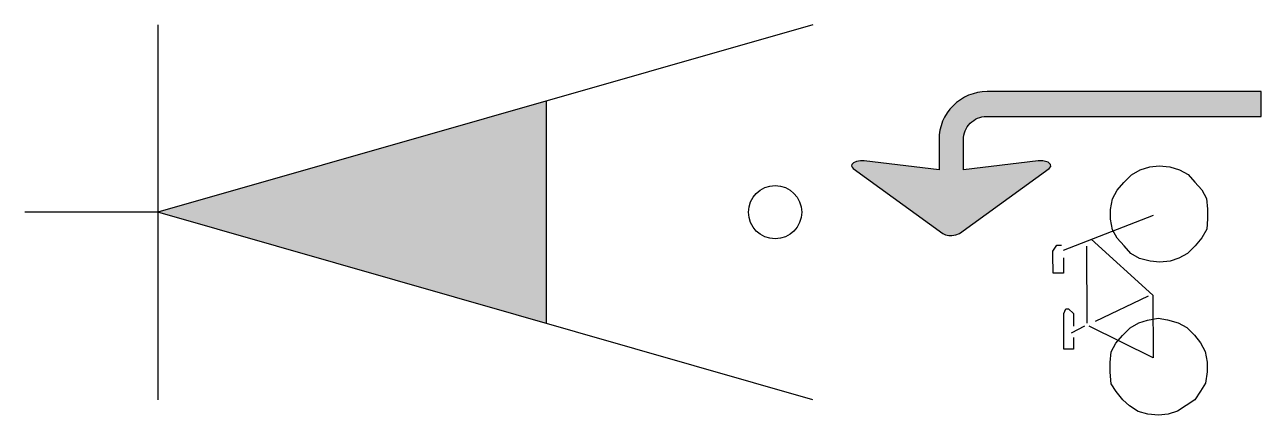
# Model space of a CAD drawing. Extents: x 0 to 13.9, y -2.3 to 2.1.
import ezdxf

# ---------------------------------------------------------------- set-up
doc = ezdxf.new("R2010")
doc.units = 0
doc.layers.get('0').update_dxf_attribs({"lineweight": 25})

msp = doc.modelspace()

# ---------------------------------------------------------------- hatches: boundary and pattern name
h = msp.add_hatch(color=256)
h.dxf.hatch_style = 1
edge = h.paths.add_edge_path()
edge.add_line((9.457422667780122, 0.5777780193583126), (9.416111950738753, 0.5787734096739783))
edge.add_line((9.416111950735342, 0.5787734096728414), (9.372776983330198, 0.5711855310190472))
edge.add_line((9.372776983331335, 0.5711855310190472), (9.337199388262718, 0.5544310818337195))
edge.add_line((9.337199388263855, 0.5544310818348919), (9.320336518714214, 0.5352942447431275))
edge.add_line((9.320336518714214, 0.5352942447419906), (9.317381743152566, 0.5203473508405665))
edge.add_line((9.317381743152566, 0.5203473508439771), (9.322541718923105, 0.5051991423355418))
edge.add_line((9.322541718921968, 0.505199142333268), (9.33345198003309, 0.4930201655955813))
edge.add_line((9.333451980034226, 0.493020165597855), (10.34548228519981, -0.238167806329308))
edge.add_line((10.34548228519853, -0.2381678063304804), (10.37496827704004, -0.2528077894633185))
edge.add_line((10.37496827704345, -0.2528077894655922), (10.41076561351943, -0.2609066339616817))
edge.add_line((10.41076561351829, -0.2609066339594079), (10.44647458965429, -0.2625772786289104))
edge.add_line((10.44647458965201, -0.2625772786289104), (10.49173512564963, -0.2562459761882252))
edge.add_line((10.49173512565076, -0.2562459761859515), (10.53270499111377, -0.2381676576212755))
edge.add_line((10.53270499111377, -0.2381676576235492), (11.54220840424983, 0.4930219199765062))
edge.add_line((11.54220840424756, 0.4930219199810537), (11.56056145521035, 0.5160241950524025))
edge.add_line((11.56056145521148, 0.5160241950512656), (11.55852676522187, 0.5381855105123279))
edge.add_line((11.55852676522187, 0.538185510511191), (11.53154975015383, 0.5627754106332006))
edge.add_line((11.53154975015156, 0.5627754106354743), (11.47079403011531, 0.5792880890806984))
edge.add_line((11.47079403011645, 0.5792880890818353), (11.41822688304643, 0.5777795767984273))
edge.add_line((11.41822688304416, 0.5777795767972904), (10.57660687643789, 0.4787374608385875))
edge.add_line((10.57660687643789, 0.4787374608374506), (10.57660560935147, 0.8167460893596257))
edge.add_arc((10.83646776433312, 0.8167470635000385), 0.2598621549817082, 89.99997800420078, 180.0002147835831, ccw=False)
edge.add_line((10.83646786409332, 1.076609218480549), (13.93267723386572, 1.076608817084939))
edge.add_line((13.93267723386458, 1.076608817086075), (13.93267723386458, 1.357449392578296))
edge.add_line((13.93267723386458, 1.357449392578296), (10.84241456346518, 1.357449392578651))
edge.add_arc((10.84241456346405, 0.816619841518964), 0.5408295510612184, 89.99999999999362, 180.0001820369803)
edge.add_line((10.30158501240891, 0.8166181232243375), (10.30158608590483, 0.4787374608363493))
edge.add_line((10.30158608590142, 0.4787374608374861), (9.457422667775575, 0.5777780193572113))

# ---------------------------------------------------------------- linework, layer by layer
for p, q in [((8.8784245541774, 2.109568793675862), (1.499127210055349, 0)), ((1.499127210055349, 2.109568793675862), (1.499127210055349, -2.109568793674725)), ((5.878424554176718, -1.251938847908605), (5.878424554177855, 1.251938847909742)), ((12.38389512103168, 0.3346857897571454), (12.47018806460147, 0.4216814391696744)), ((12.47018806460147, 0.4216814391696744), (12.56744330243038, 0.476229396670611)), ((12.56744330243038, 0.476229396670611), (12.67561691584234, 0.5091601986071836)), ((12.67561691584234, 0.5091601986071836), (12.78387836674284, 0.5204299267284895)), ((12.78387836674284, 0.5204299267284895), (12.90305819343672, 0.510082500125506)), ((12.90305819343672, 0.510082500125506), (13.01149532154824, 0.4780300800535286)), ((13.01149532154824, 0.4780300800535286), (13.10918975037936, 0.424272666511385)), ((13.10918975037936, 0.424272666511385), (13.18535486295247, 0.3379358037789615)), ((12.30843271486052, 0.2477340597187094), (12.38389512103168, 0.3346857897571454)), ((13.18535486295247, 0.3379358037789615), (13.26151997468642, 0.2515989410453656)), ((12.2334973373178, 0.03081588510156053), (12.25467530138772, 0.1500396306784069)), ((12.25467530138772, 0.1500396306784069), (12.30843271486052, 0.2477340597187094)), ((13.26151997468642, 0.2515989410453656), (13.31606793211691, 0.1543437034972683)), ((13.31606793211691, 0.1543437034972683), (13.32738157919053, 0.03525171491947532)), ((1.499127210055349, 0), (0, 0)), ((8.8784245541774, -2.109568793675862), (1.499127210055349, 0)), ((12.23393652838936, -0.07748948566188574), (12.2334973373178, 0.03081588510156053)), ((13.32738157919053, 0.03525171491947532), (13.32782077026323, -0.07305365584283408)), ((11.70364242768315, -0.4260123280737815), (12.72013182265155, -0.03198459789079067)), ((12.25608071286175, -0.1965375551452553), (12.23393652838936, -0.07748948566188574)), ((13.32782077026323, -0.07305365584283408), (13.31747334359093, -0.1922334826060634)), ((12.31062867029337, -0.2937927929730222), (12.25608071286175, -0.1965375551452553)), ((13.31747334359093, -0.1922334826060634), (13.26371593011928, -0.2899279113678332)), ((11.5855536357823, -0.4375323551089494), (11.62861226976602, -0.372373456446482)), ((11.62861226976602, -0.372373456446482), (11.68276495500677, -0.3721538606992425)), ((11.9715265447644, -1.248270825159885), (11.96801301611472, -0.3818278610190973)), ((12.01702380782891, -0.3045344705429542), (12.7103547916272, -0.9349330209233031)), ((12.38679378216617, -0.3801296557065825), (12.31062867029337, -0.2937927929730222)), ((12.46295889467106, -0.4664665184401429), (12.38679378216617, -0.3801296557065825)), ((13.18825352408808, -0.3768796416859033), (13.10196058037732, -0.4638752908187627)), ((13.26371593011928, -0.2899279113678332), (13.18825352408808, -0.3768796416859033)), ((11.58564147403936, -0.4591934286456834), (11.5855536357823, -0.4375323551089494)), ((11.58572931222594, -0.4808545030214262), (11.58564147403936, -0.4591934286456834)), ((11.58656377527677, -0.6866347067994027), (11.58572931222594, -0.4808545030214262)), ((11.70499697703576, -0.5128630037204829), (11.70504089612905, -0.5236935411885923)), ((11.70504089612905, -0.5236935411885923), (11.70512873438611, -0.5453546150049959)), ((11.70512873438611, -0.5453546150049959), (11.70569968273753, -0.6861515967721488)), ((12.5606533235009, -0.5202239317015156), (12.46295889467106, -0.4664665184401429)), ((12.6799209884507, -0.5522324326813433), (12.5606533235009, -0.5202239317015156)), ((12.78827027760713, -0.562623778376441), (12.6799209884507, -0.5522324326813433)), ((12.90736226604508, -0.5513101314426905), (12.78827027760713, -0.562623778376441)), ((13.0047053427586, -0.518423248318598), (12.90736226604508, -0.5513101314426905)), ((13.10196058037732, -0.4638752908187627), (13.0047053427586, -0.518423248318598)), ((11.70569968273753, -0.6861515967721488), (11.58656377527677, -0.6866347067994027)), ((12.65682323546116, -0.9441627547773024), (12.06228559437136, -1.228172269559842)), ((12.7103547916272, -0.9349330209233031), (12.71321060275795, -1.639181575602073)), ((11.70754428528426, -1.141034152799918), (11.72898576405487, -1.086793629231622)), ((11.72898576405487, -1.086793629231622), (11.76147737519955, -1.086661871672092)), ((11.76147737519955, -1.086661871672092), (11.8158496561864, -1.140594961587382)), ((11.7091692922952, -1.541764023444827), (11.70754428528426, -1.141034152799918)), ((11.8158496561864, -1.140594961587382), (11.81642060460945, -1.281391943634205)), ((12.45551012857277, -1.300461790388567), (12.55276536689053, -1.245913833168437)), ((12.45551012857277, -1.300461790388567), (12.55276536689053, -1.245913833168437)), ((12.55276536689053, -1.245913833168437), (12.65010844290487, -1.213026950044345)), ((12.65010844290487, -1.213026950044345), (12.76915651224954, -1.190882765641312)), ((12.76915651224954, -1.190882765641312), (12.87754972049811, -1.212104648805692)), ((12.87754972049811, -1.212104648805692), (12.99681738544905, -1.244113149504713)), ((12.99681738544905, -1.244113149504713), (13.09451181497934, -1.297870563046857)), ((11.94222587423724, -1.283369838199029), (11.79090578928481, -1.359798464703132)), ((12.71321060275795, -1.639181575602073), (11.99389055052961, -1.283160331656141)), ((12.29375477883082, -1.474409169280193), (12.36921718500298, -1.38745743924062)), ((12.36921718500298, -1.38745743924062), (12.45551012857277, -1.300461790388567)), ((12.36921718500298, -1.38745743924062), (12.45551012857277, -1.300461790388567)), ((13.09451181497934, -1.297870563046857), (13.18150746362107, -1.384163506126654)), ((13.18150746362107, -1.384163506126654), (13.24684203935703, -1.470544287673867)), ((11.81694763386758, -1.411358387933248), (11.81747466319734, -1.541324832232291)), ((12.23999736535916, -1.572103598879835), (12.29375477883082, -1.474409169280193)), ((13.24684203935703, -1.470544287673867), (13.30138999608721, -1.567799526340643)), ((11.81747466319734, -1.541324832232291), (11.7091692922952, -1.541764023444827)), ((12.2296499388267, -1.69128342480402), (12.23999736535916, -1.572103598879835)), ((13.30138999608721, -1.567799526340643), (13.32353418055959, -1.686847594986141)), ((12.23008912989826, -1.799588795566365), (12.2296499388267, -1.69128342480402)), ((12.24144669592647, -1.929511320773258), (12.23008912989826, -1.799588795566365)), ((13.32397337163229, -1.79515296574845), (13.30283932665452, -1.925207248234067)), ((13.32353418055959, -1.686847594986141), (13.32397337163229, -1.79515296574845)), ((12.29595073426367, -2.015936021692255), (12.24144669592647, -1.929511320773258)), ((13.30283932665452, -1.925207248234067), (13.24903799478989, -2.012071140366736)), ((12.37215976523089, -2.113103421893925), (12.29595073426367, -2.015936021692255)), ((13.24903799478989, -2.012071140366736), (13.18445004385012, -2.109809488779959)), ((12.44823703947759, -2.177779210530275), (12.37215976523089, -2.113103421893925)), ((12.545975387402, -2.242367160700383), (12.44823703947759, -2.177779210530275)), ((13.08723872518499, -2.175187983188565), (12.99002740665969, -2.2405664773175)), ((13.18445004385012, -2.109809488779959), (13.08723872518499, -2.175187983188565)), ((12.65441251551337, -2.274419580772395), (12.545975387402, -2.242367160700383)), ((12.77359234220725, -2.284767007375343), (12.65441251551337, -2.274419580772395)), ((12.88185379310775, -2.27349727925521), (12.77359234220725, -2.284767007375343)), ((12.99002740665969, -2.2405664773175), (12.88185379310775, -2.27349727925521))]:
    msp.add_line(p, q)
msp.add_lwpolyline([(9.457422667780122, 0.5777780193583126), (9.416111950735342, 0.5787734096728414), (9.372776983331335, 0.5711855310190472), (9.337199388263855, 0.5544310818348919), (9.320336518714214, 0.5352942447419906), (9.317381743152566, 0.5203473508439771), (9.322541718921968, 0.505199142333268), (9.333451980034226, 0.493020165597855), (10.34548228519853, -0.2381678063304804), (10.37496827704345, -0.2528077894655922), (10.41076561351829, -0.2609066339594079), (10.44647458965201, -0.2625772786289104), (10.49173512565076, -0.2562459761859515), (10.53270499111377, -0.2381676576235492), (11.54220840424756, 0.4930219199810537), (11.56056145521148, 0.5160241950512656), (11.55852676522187, 0.538185510511191), (11.53154975015156, 0.5627754106354743), (11.47079403011645, 0.5792880890818353), (11.41822688304416, 0.5777795767972904), (10.57660687643789, 0.4787374608374506), (10.57660560935261, 0.8167460893630363, -0.4142147727782192), (10.83646786409332, 1.076609218480549), (13.93267723386458, 1.076608817086075), (13.93267723386458, 1.357449392578296), (10.84241456346405, 1.357449392578651, 0.414214492937562), (10.30158501240891, 0.8166181232243375), (10.30158608590142, 0.4787374608374861)], format="xyb", close=True)
msp.add_circle((8.454956761673884, 0), 0.3)
msp.add_solid([(1.499127210055349, 0), (5.878424554176718, 1.251938847910878), (5.878424554176718, -1.251938847909742)])

doc.saveas('drawing.dxf')
